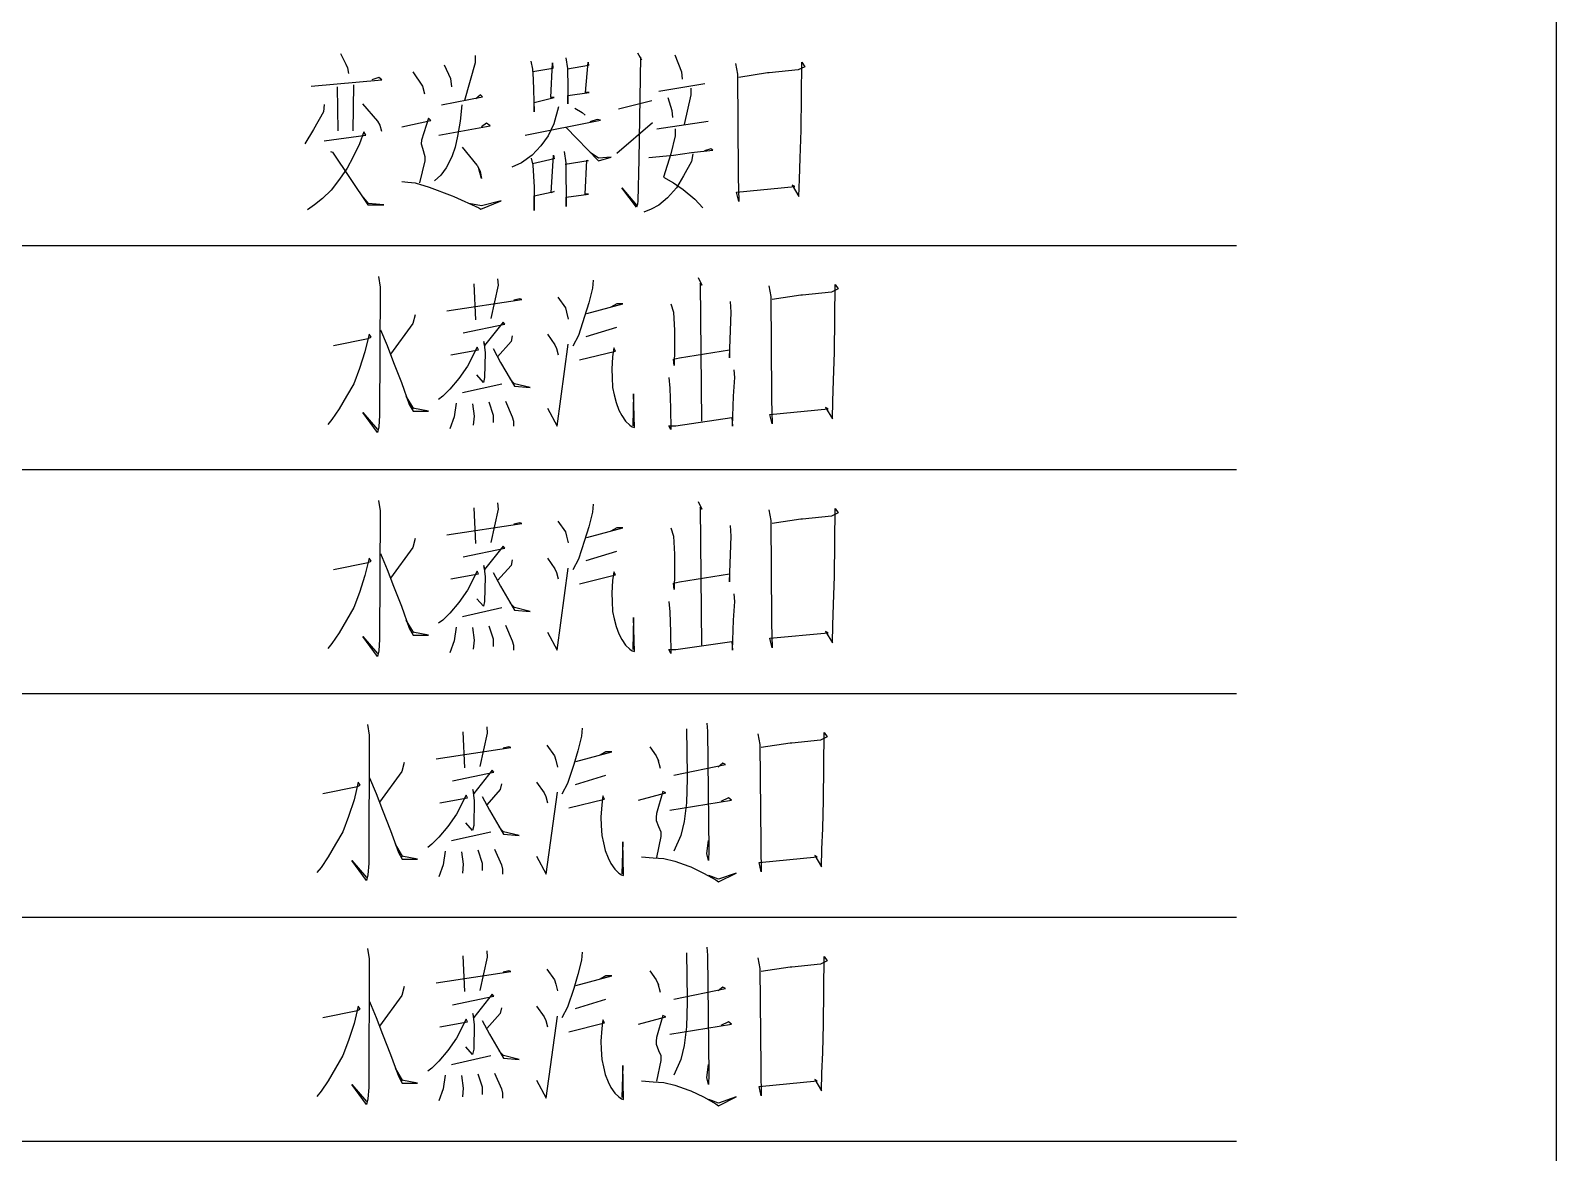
# Model space of a CAD drawing. Extents: x 0 to 8410, y 0 to 11890.
# Drawn here: x 7933.3 to 8410, y 6774.6 to 7125.3 of the extents above; entities that cross this region are included whole.
import ezdxf

# ---------------------------------------------------------------- set-up
doc = ezdxf.new("R2010")
doc.units = 0
doc.header["$MEASUREMENT"] = 0
doc.layers.add('6', color=7, linetype='Continuous')
doc.layers.add('8', color=7, linetype='Continuous')

# ---------------------------------------------------------------- blocks, each defined once
blk = doc.blocks.new('BLKENT714')
at = {"layer": '8', "color": 15, "linetype": 'Continuous'}
blk.add_line((8410, 0), (8410, 11890), dxfattribs=at)
at = {"layer": '8', "color": 7, "linetype": 'Continuous', "const_width": 0.03}
blk.add_lwpolyline([(8310, 100), (8310, 11790)], dxfattribs=at)

msp = doc.modelspace()

# ---------------------------------------------------------------- linework, layer by layer
at = {"layer": '6'}
for p, q in [((8030.06, 7118.11), (8031.76, 7114.78)), ((8122.87, 7118.31), (8124.18, 7116.15)), ((8031.76, 7114.78), (8032.28, 7113.6)), ((8032.28, 7113.6), (8032.55, 7111.84)), ((8062.48, 7114.58), (8064.44, 7110.27)), ((8072.15, 7115.17), (8068.89, 7103.4)), ((8072.15, 7117.52), (8072.15, 7115.17)), ((8089.54, 7115.76), (8090.06, 7113.21)), ((8090.06, 7113.21), (8090.32, 7110.07)), ((8096.47, 7113.4), (8090.19, 7112.42)), ((8095.81, 7104.38), (8096.34, 7115.17)), ((8096.34, 7115.17), (8096.47, 7113.4)), ((8100.52, 7116.74), (8101.04, 7113.4)), ((8107.58, 7114.38), (8101.04, 7113.21)), ((8101.04, 7113.4), (8101.17, 7107.52)), ((8106.66, 7105.95), (8107.45, 7115.36)), ((8107.45, 7115.36), (8107.58, 7114.38)), ((8123.79, 7116.93), (8123.26, 7084.97)), ((8124.18, 7116.15), (8123.79, 7116.93)), ((8134.51, 7117.72), (8136.6, 7112.42)), ((8153.46, 7114.97), (8154.11, 7111.64)), ((8175.16, 7113.99), (8173.07, 7113.01)), ((8173.98, 7094.19), (8174.24, 7115.36)), ((8174.24, 7115.36), (8175.16, 7113.99)), ((8020.91, 7107.91), (8043, 7109.87)), ((8034.11, 7108.31), (8033.98, 7093.99)), ((8042.09, 7110.66), (8039.87, 7109.87)), ((8043, 7109.87), (8042.09, 7110.66)), ((8052.68, 7112.42), (8055.68, 7107.91)), ((8064.44, 7110.27), (8064.83, 7107.72)), ((8090.32, 7110.07), (8090.58, 7099.87)), ((8129.54, 7106.35), (8143.92, 7108.7)), ((8136.6, 7112.42), (8136.86, 7110.07)), ((8154.11, 7111.64), (8154.38, 7080.66)), ((8163.53, 7112.03), (8154.51, 7110.66)), ((8164.05, 7112.03), (8163.53, 7112.03)), ((8173.07, 7113.01), (8164.05, 7112.03)), ((8029.02, 7107.72), (8029.28, 7093.99)), ((8055.68, 7107.91), (8056.34, 7105.56)), ((8061.7, 7102.03), (8074.51, 7104.58)), ((8073.85, 7105.17), (8072.42, 7103.99)), ((8074.51, 7104.58), (8073.85, 7105.17)), ((8090.58, 7102.82), (8096.86, 7104.38)), ((8096.86, 7104.38), (8095.81, 7104.38)), ((8101.17, 7107.52), (8101.17, 7102.42)), ((8101.17, 7104.97), (8107.84, 7105.95)), ((8101.17, 7102.42), (8101.17, 7104.97)), ((8107.84, 7105.95), (8106.66, 7105.95)), ((8132.41, 7104.38), (8133.59, 7100.27)), ((8139.6, 7105.17), (8137.51, 7095.95)), ((8139.6, 7107.33), (8139.6, 7105.17)), ((8024.83, 7099.87), (8021.7, 7094.38)), ((8024.96, 7102.23), (8024.83, 7099.87)), ((8036.99, 7102.42), (8041.7, 7096.93)), ((8067.97, 7102.03), (8067.45, 7096.93)), ((8090.58, 7099.87), (8090.58, 7102.82)), ((8098.17, 7101.44), (8096.73, 7096.15)), ((8103.26, 7101.05), (8105.62, 7099.68)), ((8105.62, 7099.68), (8106.53, 7098.89)), ((8116.99, 7100.86), (8127.32, 7103.4)), ((8133.59, 7100.27), (8133.85, 7098.11)), ((8021.7, 7094.38), (8018.95, 7089.87)), ((8041.7, 7096.93), (8042.35, 7095.76)), ((8042.35, 7095.76), (8042.87, 7093.8)), ((8049.28, 7095.17), (8058.3, 7097.13)), ((8057.64, 7097.91), (8055.42, 7091.05)), ((8058.3, 7097.13), (8057.64, 7097.91)), ((8060.78, 7092.62), (8076.86, 7095.56)), ((8067.45, 7096.93), (8066.66, 7092.23)), ((8075.68, 7096.35), (8074.11, 7095.17)), ((8076.86, 7095.56), (8075.68, 7096.35)), ((8087.84, 7092.62), (8111.37, 7097.33)), ((8096.73, 7096.15), (8095.03, 7092.42)), ((8100.65, 7094.97), (8110.72, 7084.58)), ((8110.32, 7097.52), (8107.97, 7096.74)), ((8111.37, 7097.33), (8110.32, 7097.52)), ((8116.47, 7086.93), (8127.58, 7096.54)), ((8128.88, 7094.58), (8144.96, 7096.93)), ((8134.64, 7094.58), (8134.64, 7092.42)), ((8173.72, 7085.36), (8173.98, 7094.19)), ((8024.96, 7090.86), (8038.04, 7092.62)), ((8036.08, 7089.87), (8033.98, 7085.56)), ((8037.38, 7093.6), (8036.08, 7089.87)), ((8038.04, 7092.62), (8037.38, 7093.6)), ((8055.42, 7091.05), (8055.29, 7089.87)), ((8055.29, 7089.87), (8055.68, 7088.5)), ((8066.66, 7092.23), (8065.88, 7088.89)), ((8092.68, 7089.29), (8089.93, 7086.35)), ((8095.03, 7092.42), (8092.68, 7089.29)), ((8134.64, 7092.42), (8133.33, 7086.74)), ((8026.93, 7087.52), (8027.58, 7087.33)), ((8027.58, 7087.33), (8038.69, 7070.86)), ((8033.98, 7085.56), (8032.15, 7082.23)), ((8056.47, 7084.58), (8054.77, 7077.72)), ((8055.68, 7088.5), (8056.47, 7085.95)), ((8056.47, 7085.95), (8056.47, 7084.58)), ((8064.96, 7086.15), (8064.18, 7084.38)), ((8065.88, 7088.89), (8064.96, 7086.15)), ((8068.1, 7088.89), (8072.68, 7083.21)), ((8089.93, 7086.35), (8086.66, 7083.99)), ((8089.67, 7085.36), (8090.19, 7083.21)), ((8096.86, 7085.17), (8090.06, 7083.6)), ((8095.94, 7074.58), (8096.6, 7086.35)), ((8096.6, 7086.35), (8096.86, 7085.17)), ((8100, 7087.52), (8100.52, 7083.99)), ((8107.45, 7084.58), (8100.26, 7083.4)), ((8106.53, 7074.19), (8107.06, 7084.78)), ((8107.06, 7084.78), (8107.45, 7084.58)), ((8110.72, 7085.36), (8108.1, 7087.13)), ((8110.72, 7084.58), (8114.64, 7085.76)), ((8114.64, 7085.76), (8110.72, 7085.36)), ((8123.26, 7084.97), (8123, 7072.03)), ((8126.4, 7085.56), (8134.11, 7086.35)), ((8133.33, 7086.74), (8130.98, 7079.48)), ((8134.11, 7086.35), (8139.73, 7087.13)), ((8139.73, 7087.13), (8146.4, 7087.91)), ((8140.13, 7086.74), (8139.73, 7084.38)), ((8145.75, 7088.31), (8143.79, 7087.72)), ((8146.4, 7087.91), (8145.75, 7088.31)), ((8173.46, 7078.89), (8173.72, 7085.36)), ((8032.15, 7082.23), (8029.8, 7078.89)), ((8061.43, 7080.07), (8059.47, 7078.31)), ((8063.13, 7082.42), (8061.43, 7080.07)), ((8064.18, 7084.38), (8063.13, 7082.42)), ((8072.68, 7083.21), (8072.94, 7083.01)), ((8072.94, 7083.01), (8073.72, 7081.25)), ((8074.11, 7079.09), (8073.33, 7082.03)), ((8073.72, 7081.25), (8074.11, 7079.09)), ((8086.66, 7083.99), (8083.66, 7082.62)), ((8090.19, 7083.21), (8090.58, 7076.35)), ((8100.52, 7083.99), (8100.65, 7070.27)), ((8137.25, 7079.87), (8135.03, 7076.15)), ((8139.73, 7084.38), (8137.25, 7079.87)), ((8154.38, 7080.66), (8154.38, 7079.48)), ((8027.19, 7075.36), (8024.44, 7072.82)), ((8029.8, 7078.89), (8027.19, 7075.36)), ((8049.28, 7078.11), (8051.11, 7077.91)), ((8051.11, 7077.91), (8053.46, 7077.72)), ((8053.46, 7077.72), (8057.77, 7076.35)), ((8057.77, 7076.35), (8064.96, 7073.6)), ((8090.58, 7076.35), (8090.58, 7075.36)), ((8090.58, 7075.36), (8090.58, 7069.09)), ((8090.58, 7073.6), (8096.86, 7074.97)), ((8096.86, 7074.97), (8095.94, 7074.58)), ((8122.61, 7070.07), (8118.04, 7076.15)), ((8118.04, 7076.15), (8122.61, 7070.66)), ((8130.98, 7079.48), (8134.11, 7077.72)), ((8135.03, 7076.15), (8132.28, 7073.01)), ((8134.11, 7077.72), (8137.12, 7075.56)), ((8137.12, 7075.56), (8140.78, 7072.62)), ((8153.85, 7074.78), (8172.02, 7076.54)), ((8154.38, 7079.48), (8154.51, 7071.84)), ((8172.02, 7076.54), (8171.24, 7076.93)), ((8171.24, 7076.93), (8173.33, 7073.4)), ((8173.33, 7073.4), (8173.46, 7078.89)), ((8021.96, 7070.86), (8019.74, 7069.29)), ((8024.44, 7072.82), (8021.96, 7070.86)), ((8038.82, 7071.25), (8036.86, 7073.6)), ((8038.69, 7070.86), (8043.66, 7070.86)), ((8043.66, 7070.86), (8038.82, 7071.25)), ((8064.96, 7073.6), (8065.49, 7073.4)), ((8065.49, 7073.4), (8073.33, 7069.87)), ((8074.11, 7070.46), (8070.19, 7071.25)), ((8073.98, 7069.48), (8080.26, 7072.03)), ((8080.26, 7072.03), (8074.11, 7070.46)), ((8090.58, 7069.09), (8090.58, 7073.6)), ((8100.65, 7073.21), (8107.58, 7074.19)), ((8100.65, 7070.27), (8100.65, 7073.21)), ((8107.58, 7074.19), (8106.53, 7074.19)), ((8122.87, 7071.05), (8122.61, 7070.07)), ((8123, 7072.03), (8122.87, 7071.05)), ((8129.54, 7070.66), (8127.19, 7069.48)), ((8132.28, 7073.01), (8129.54, 7070.66)), ((8140.78, 7072.62), (8143.26, 7069.87)), ((8154.51, 7071.84), (8153.85, 7074.78)), ((8073.33, 7069.87), (8073.98, 7069.48)), ((8127.19, 7069.48), (8124.83, 7068.5)), ((6510, 7058.1), (8310, 7058.1)), ((8041.93, 7048.44), (8042.45, 7045.11)), ((8079.18, 7047.66), (8079.31, 7045.7)), ((8108.99, 7047.27), (8108.86, 7044.72)), ((8141.8, 7048.05), (8142.97, 7045.7)), ((8042.45, 7045.11), (8042.32, 7004.91)), ((8071.73, 7046.09), (8072.26, 7034.91)), ((8079.31, 7045.7), (8077.09, 7035.31)), ((8098.01, 7041.97), (8100.36, 7038.64)), ((8108.86, 7044.72), (8107.68, 7040.21)), ((8142.97, 7045.7), (8142.45, 7046.29)), ((8142.45, 7046.29), (8142.84, 7003.15)), ((8163.89, 7045.5), (8164.54, 7042.17)), ((8164.54, 7042.17), (8164.8, 7011.19)), ((8173.95, 7042.56), (8164.93, 7041.19)), ((8174.48, 7042.56), (8173.95, 7042.56)), ((8183.5, 7043.54), (8174.48, 7042.56)), ((8185.59, 7044.52), (8183.5, 7043.54)), ((8184.41, 7024.72), (8184.67, 7045.89)), ((8184.67, 7045.89), (8185.59, 7044.52)), ((8063.37, 7037.66), (8086.77, 7041.19)), ((8086.11, 7041.38), (8084.28, 7040.99)), ((8086.77, 7041.19), (8086.11, 7041.38)), ((8100.36, 7038.64), (8100.75, 7037.27)), ((8100.75, 7037.27), (8101.27, 7035.11)), ((8107.68, 7040.21), (8106.37, 7035.89)), ((8107.03, 7036.88), (8118.27, 7039.82)), ((8116.44, 7039.82), (8114.61, 7038.84)), ((8118.27, 7039.82), (8116.44, 7039.82)), ((8133.3, 7039.82), (8134.09, 7037.27)), ((8134.09, 7037.27), (8134.48, 7031.58)), ((8151.6, 7022.95), (8152.12, 7037.27)), ((8152.12, 7037.27), (8151.99, 7040.6)), ((8052.65, 7033.74), (8045.72, 7024.13)), ((8053.43, 7036.48), (8052.65, 7033.74)), ((8068.46, 7030.8), (8081.41, 7033.54)), ((8080.88, 7034.13), (8075.13, 7026.88)), ((8081.41, 7033.54), (8080.88, 7034.13)), ((8106.37, 7035.89), (8104.41, 7030.01)), ((8106.9, 7029.62), (8116.44, 7032.56)), ((8027.94, 7026.88), (8038.79, 7029.03)), ((8039.05, 7030.4), (8037.75, 7024.91)), ((8038.79, 7029.03), (8039.71, 7029.42)), ((8039.71, 7029.42), (8039.05, 7030.4)), ((8042.58, 7031.78), (8044.67, 7026.88)), ((8075.13, 7026.88), (8074.87, 7028.05)), ((8074.87, 7028.05), (8075.26, 7024.52)), ((8083.37, 7028.05), (8079.18, 7023.35)), ((8083.76, 7029.82), (8083.37, 7028.05)), ((8094.74, 7030.4), (8097.09, 7027.07)), ((8097.75, 7001.58), (8101.27, 7027.27)), ((8104.41, 7030.01), (8102.71, 7026.68)), ((8134.48, 7031.58), (8134.48, 7025.89)), ((8037.75, 7024.91), (8036.05, 7019.62)), ((8044.67, 7026.88), (8046.63, 7021.58)), ((8064.54, 7023.93), (8073.17, 7025.5)), ((8072.78, 7026.29), (8069.77, 7020.4)), ((8073.17, 7025.5), (8072.78, 7026.29)), ((8075.26, 7024.52), (8075.13, 7016.88)), ((8077.75, 7025.89), (8080.1, 7021.58)), ((8097.09, 7027.07), (8097.61, 7025.89)), ((8097.61, 7025.89), (8098.14, 7023.93)), ((8104.8, 7022.37), (8116.05, 7025.11)), ((8115.13, 7023.35), (8114.87, 7019.42)), ((8115.52, 7026.09), (8115.13, 7023.35)), ((8116.05, 7025.11), (8115.52, 7026.09)), ((8134.09, 7022.56), (8136.05, 7022.95)), ((8134.35, 7020.6), (8134.09, 7022.56)), ((8134.48, 7025.89), (8134.35, 7020.6)), ((8136.05, 7022.95), (8151.6, 7025.5)), ((8151.6, 7025.5), (8151.6, 7022.95)), ((8184.15, 7015.89), (8184.41, 7024.72)), ((8036.05, 7019.62), (8034.22, 7014.91)), ((8046.63, 7021.58), (8049.12, 7015.31)), ((8069.77, 7020.4), (8067.03, 7016.48)), ((8080.1, 7021.58), (8084.41, 7014.13)), ((8114.87, 7019.42), (8115, 7016.88)), ((8153.3, 7016.88), (8153.04, 7019.23)), ((8034.22, 7014.91), (8031.99, 7010.99)), ((8049.12, 7015.31), (8051.6, 7008.44)), ((8064.28, 7013.15), (8062.06, 7010.99)), ((8067.03, 7016.48), (8064.28, 7013.15)), ((8068.2, 7012.17), (8080.49, 7014.91)), ((8074.74, 7015.31), (8072.65, 7017.66)), ((8075.13, 7016.88), (8074.74, 7015.31)), ((8084.41, 7014.91), (8083.1, 7016.29)), ((8089.38, 7013.74), (8084.41, 7014.91)), ((8084.41, 7014.13), (8089.38, 7013.74)), ((8115, 7016.88), (8115.13, 7013.74)), ((8115.13, 7013.74), (8115.65, 7011.38)), ((8132.65, 7016.88), (8133.04, 7013.54)), ((8133.04, 7013.54), (8133.17, 7007.27)), ((8152.91, 7010.99), (8153.3, 7016.88)), ((8183.89, 7009.42), (8184.15, 7015.89)), ((8031.99, 7010.99), (8029.64, 7007.07)), ((8050.56, 7010.99), (8052.91, 7007.07)), ((8051.6, 7008.44), (8052.78, 7006.29)), ((8062.06, 7010.99), (8060.75, 7010.01)), ((8066.24, 7008.84), (8065.59, 7004.52)), ((8071.34, 7008.64), (8071.86, 7004.72)), ((8076.44, 7009.23), (8077.75, 7005.11)), ((8081.67, 7009.42), (8083.76, 7004.52)), ((8115.65, 7011.38), (8116.18, 7009.03)), ((8116.18, 7009.03), (8117.09, 7006.68)), ((8121.67, 7011.78), (8121.41, 7001.78)), ((8121.93, 7001.19), (8121.67, 7011.78)), ((8152.52, 7001.58), (8152.91, 7010.99)), ((8164.8, 7011.19), (8164.8, 7010.01)), ((8164.8, 7010.01), (8164.93, 7002.37)), ((8183.76, 7003.93), (8183.89, 7009.42)), ((8027.42, 7003.74), (8026.11, 7002.17)), ((8029.64, 7007.07), (8027.42, 7003.74)), ((8041.67, 6999.62), (8037.09, 7005.89)), ((8037.09, 7005.89), (8041.67, 7000.6)), ((8042.32, 7004.91), (8042.06, 7001.38)), ((8057.61, 7006.29), (8052.65, 7007.27)), ((8052.78, 7006.29), (8057.61, 7006.29)), ((8065.59, 7004.52), (8064.28, 7000.8)), ((8071.86, 7004.72), (8071.6, 7001.97)), ((8077.75, 7005.11), (8077.75, 7002.76)), ((8083.76, 7004.52), (8084.15, 7003.15)), ((8094.74, 7007.27), (8097.75, 7001.58)), ((8117.09, 7006.68), (8118.01, 7004.91)), ((8118.01, 7004.91), (8119.18, 7003.15)), ((8133.17, 7007.27), (8133.3, 7000.6)), ((8134.87, 7001.78), (8152.39, 7004.33)), ((8152.39, 7004.33), (8152.52, 7001.58)), ((8164.28, 7005.31), (8182.45, 7007.07)), ((8164.93, 7002.37), (8164.28, 7005.31)), ((8182.45, 7007.07), (8181.67, 7007.46)), ((8181.67, 7007.46), (8183.76, 7003.93)), ((8042.06, 7001.38), (8041.67, 6999.62)), ((8084.15, 7003.15), (8084.15, 7001.58)), ((8119.18, 7003.15), (8120.49, 7001.97)), ((8120.49, 7001.97), (8121.27, 7001.38)), ((8121.27, 7001.38), (8121.93, 7001.19)), ((8133.3, 7000.6), (8132.65, 7001.78)), ((8132.65, 7001.78), (8134.87, 7001.78)), ((6510, 6988.11), (8310, 6988.11)), ((8041.93, 6978.44), (8042.45, 6975.11)), ((8042.45, 6975.11), (8042.32, 6934.91)), ((8071.73, 6976.09), (8072.26, 6964.91)), ((8079.31, 6975.7), (8077.09, 6965.31)), ((8079.18, 6977.66), (8079.31, 6975.7)), ((8108.99, 6977.27), (8108.86, 6974.72)), ((8141.8, 6978.05), (8142.97, 6975.7)), ((8142.97, 6975.7), (8142.45, 6976.29)), ((8142.45, 6976.29), (8142.84, 6933.15)), ((8163.89, 6975.5), (8164.54, 6972.17)), ((8184.41, 6954.72), (8184.67, 6975.89)), ((8184.67, 6975.89), (8185.59, 6974.52)), ((8063.37, 6967.66), (8086.77, 6971.19)), ((8086.11, 6971.38), (8084.28, 6970.99)), ((8086.77, 6971.19), (8086.11, 6971.38)), ((8098.01, 6971.97), (8100.36, 6968.64)), ((8107.68, 6970.21), (8106.37, 6965.89)), ((8108.86, 6974.72), (8107.68, 6970.21)), ((8152.12, 6967.27), (8151.99, 6970.6)), ((8164.54, 6972.17), (8164.8, 6941.19)), ((8173.95, 6972.56), (8164.93, 6971.19)), ((8174.48, 6972.56), (8173.95, 6972.56)), ((8183.5, 6973.54), (8174.48, 6972.56)), ((8185.59, 6974.52), (8183.5, 6973.54)), ((8053.43, 6966.48), (8052.65, 6963.74)), ((8100.36, 6968.64), (8100.75, 6967.27)), ((8100.75, 6967.27), (8101.27, 6965.11)), ((8106.37, 6965.89), (8104.41, 6960.01)), ((8107.03, 6966.87), (8118.27, 6969.82)), ((8116.44, 6969.82), (8114.61, 6968.84)), ((8118.27, 6969.82), (8116.44, 6969.82)), ((8133.3, 6969.82), (8134.09, 6967.27)), ((8134.09, 6967.27), (8134.48, 6961.58)), ((8151.6, 6952.95), (8152.12, 6967.27)), ((8042.58, 6961.78), (8044.67, 6956.87)), ((8052.65, 6963.74), (8045.72, 6954.13)), ((8068.46, 6960.8), (8081.41, 6963.54)), ((8080.88, 6964.13), (8075.13, 6956.87)), ((8081.41, 6963.54), (8080.88, 6964.13)), ((8106.9, 6959.62), (8116.44, 6962.56)), ((8134.48, 6961.58), (8134.48, 6955.89)), ((8027.94, 6956.87), (8038.79, 6959.03)), ((8039.05, 6960.4), (8037.75, 6954.91)), ((8038.79, 6959.03), (8039.71, 6959.42)), ((8039.71, 6959.42), (8039.05, 6960.4)), ((8044.67, 6956.87), (8046.63, 6951.58)), ((8072.78, 6956.29), (8069.77, 6950.4)), ((8073.17, 6955.5), (8072.78, 6956.29)), ((8075.13, 6956.87), (8074.87, 6958.05)), ((8074.87, 6958.05), (8075.26, 6954.52)), ((8077.75, 6955.89), (8080.1, 6951.58)), ((8083.37, 6958.05), (8079.18, 6953.35)), ((8083.76, 6959.82), (8083.37, 6958.05)), ((8094.74, 6960.4), (8097.09, 6957.07)), ((8097.09, 6957.07), (8097.61, 6955.89)), ((8097.61, 6955.89), (8098.14, 6953.93)), ((8097.75, 6931.58), (8101.27, 6957.27)), ((8104.41, 6960.01), (8102.71, 6956.68)), ((8115.52, 6956.09), (8115.13, 6953.35)), ((8116.05, 6955.11), (8115.52, 6956.09)), ((8134.48, 6955.89), (8134.35, 6950.6)), ((8037.75, 6954.91), (8036.05, 6949.62)), ((8046.63, 6951.58), (8049.12, 6945.31)), ((8064.54, 6953.93), (8073.17, 6955.5)), ((8075.26, 6954.52), (8075.13, 6946.87)), ((8080.1, 6951.58), (8084.41, 6944.13)), ((8104.8, 6952.36), (8116.05, 6955.11)), ((8115.13, 6953.35), (8114.87, 6949.42)), ((8134.09, 6952.56), (8136.05, 6952.95)), ((8134.35, 6950.6), (8134.09, 6952.56)), ((8136.05, 6952.95), (8151.6, 6955.5)), ((8151.6, 6955.5), (8151.6, 6952.95)), ((8184.15, 6945.89), (8184.41, 6954.72)), ((8036.05, 6949.62), (8034.22, 6944.91)), ((8067.03, 6946.48), (8064.28, 6943.15)), ((8069.77, 6950.4), (8067.03, 6946.48)), ((8074.74, 6945.31), (8072.65, 6947.66)), ((8075.13, 6946.87), (8074.74, 6945.31)), ((8084.41, 6944.91), (8083.1, 6946.29)), ((8114.87, 6949.42), (8115, 6946.87)), ((8115, 6946.87), (8115.13, 6943.74)), ((8132.65, 6946.87), (8133.04, 6943.54)), ((8152.91, 6940.99), (8153.3, 6946.87)), ((8153.3, 6946.87), (8153.04, 6949.23)), ((8034.22, 6944.91), (8031.99, 6940.99)), ((8049.12, 6945.31), (8051.6, 6938.44)), ((8064.28, 6943.15), (8062.06, 6940.99)), ((8068.2, 6942.17), (8080.49, 6944.91)), ((8089.38, 6943.74), (8084.41, 6944.91)), ((8084.41, 6944.13), (8089.38, 6943.74)), ((8115.13, 6943.74), (8115.65, 6941.38)), ((8121.67, 6941.78), (8121.41, 6931.78)), ((8121.93, 6931.19), (8121.67, 6941.78)), ((8133.04, 6943.54), (8133.17, 6937.27)), ((8183.89, 6939.42), (8184.15, 6945.89)), ((8029.64, 6937.07), (8027.42, 6933.74)), ((8031.99, 6940.99), (8029.64, 6937.07)), ((8050.56, 6940.99), (8052.91, 6937.07)), ((8051.6, 6938.44), (8052.78, 6936.29)), ((8057.61, 6936.29), (8052.65, 6937.27)), ((8062.06, 6940.99), (8060.75, 6940.01)), ((8066.24, 6938.84), (8065.59, 6934.52)), ((8071.34, 6938.64), (8071.86, 6934.72)), ((8076.44, 6939.23), (8077.75, 6935.11)), ((8081.67, 6939.42), (8083.76, 6934.52)), ((8094.74, 6937.27), (8097.75, 6931.58)), ((8115.65, 6941.38), (8116.18, 6939.03)), ((8116.18, 6939.03), (8117.09, 6936.68)), ((8117.09, 6936.68), (8118.01, 6934.91)), ((8133.17, 6937.27), (8133.3, 6930.6)), ((8152.52, 6931.58), (8152.91, 6940.99)), ((8164.28, 6935.31), (8182.45, 6937.07)), ((8164.8, 6941.19), (8164.8, 6940.01)), ((8164.8, 6940.01), (8164.93, 6932.36)), ((8182.45, 6937.07), (8181.67, 6937.46)), ((8181.67, 6937.46), (8183.76, 6933.93)), ((8183.76, 6933.93), (8183.89, 6939.42)), ((8027.42, 6933.74), (8026.11, 6932.17)), ((8041.67, 6929.62), (8037.09, 6935.89)), ((8037.09, 6935.89), (8041.67, 6930.6)), ((8042.32, 6934.91), (8042.06, 6931.38)), ((8052.78, 6936.29), (8057.61, 6936.29)), ((8065.59, 6934.52), (8064.28, 6930.8)), ((8071.86, 6934.72), (8071.6, 6931.97)), ((8077.75, 6935.11), (8077.75, 6932.76)), ((8083.76, 6934.52), (8084.15, 6933.15)), ((8084.15, 6933.15), (8084.15, 6931.58)), ((8118.01, 6934.91), (8119.18, 6933.15)), ((8119.18, 6933.15), (8120.49, 6931.97)), ((8120.49, 6931.97), (8121.27, 6931.38)), ((8134.87, 6931.78), (8152.39, 6934.33)), ((8152.39, 6934.33), (8152.52, 6931.58)), ((8164.93, 6932.36), (8164.28, 6935.31)), ((8042.06, 6931.38), (8041.67, 6929.62)), ((8121.27, 6931.38), (8121.93, 6931.19)), ((8133.3, 6930.6), (8132.65, 6931.78)), ((8132.65, 6931.78), (8134.87, 6931.78)), ((6510, 6918.11), (8310, 6918.11)), ((8038.52, 6908.4), (8039.04, 6905.07)), ((8144.53, 6908.8), (8144.79, 6906.25)), ((8039.04, 6905.07), (8038.91, 6864.87)), ((8068.32, 6906.05), (8068.84, 6894.87)), ((8075.9, 6905.66), (8073.68, 6895.27)), ((8075.77, 6907.62), (8075.9, 6905.66)), ((8105.44, 6904.68), (8104.27, 6900.17)), ((8105.57, 6907.23), (8105.44, 6904.68)), ((8138.25, 6907.03), (8138.39, 6892.52)), ((8144.79, 6906.25), (8145.18, 6868.99)), ((8160.48, 6905.46), (8161.13, 6902.13)), ((8180.08, 6903.5), (8171.07, 6902.52)), ((8182.18, 6904.48), (8180.08, 6903.5)), ((8181, 6884.68), (8181.26, 6905.85)), ((8181.26, 6905.85), (8182.18, 6904.48)), ((8059.95, 6897.62), (8083.35, 6901.15)), ((8082.7, 6901.34), (8080.87, 6900.95)), ((8083.35, 6901.15), (8082.7, 6901.34)), ((8094.59, 6901.93), (8096.95, 6898.6)), ((8096.95, 6898.6), (8097.34, 6897.23)), ((8104.27, 6900.17), (8102.96, 6895.85)), ((8103.61, 6896.83), (8114.86, 6899.78)), ((8113.03, 6899.78), (8111.2, 6898.8)), ((8114.86, 6899.78), (8113.03, 6899.78)), ((8126.75, 6901.34), (8128.71, 6898.6)), ((8128.71, 6898.6), (8129.5, 6897.03)), ((8161.13, 6902.13), (8161.39, 6871.15)), ((8170.54, 6902.52), (8161.52, 6901.15)), ((8171.07, 6902.52), (8170.54, 6902.52)), ((8050.02, 6896.44), (8049.24, 6893.7)), ((8077.47, 6894.09), (8071.72, 6886.83)), ((8077.99, 6893.5), (8077.47, 6894.09)), ((8097.34, 6897.23), (8097.86, 6895.07)), ((8102.96, 6895.85), (8101, 6889.97)), ((8129.24, 6897.42), (8130.02, 6894.68)), ((8134.2, 6892.52), (8150.41, 6895.85)), ((8134.2, 6892.52), (8150.41, 6895.85)), ((8149.5, 6896.25), (8148.06, 6895.07)), ((8149.5, 6896.25), (8148.06, 6895.07)), ((8150.41, 6895.85), (8149.5, 6896.25)), ((8150.41, 6895.85), (8149.5, 6896.25)), ((8024.53, 6886.83), (8035.38, 6888.99)), ((8035.64, 6890.36), (8034.33, 6884.87)), ((8035.38, 6888.99), (8036.29, 6889.38)), ((8036.29, 6889.38), (8035.64, 6890.36)), ((8039.17, 6891.74), (8041.26, 6886.83)), ((8049.24, 6893.7), (8042.31, 6884.09)), ((8065.05, 6890.76), (8077.99, 6893.5)), ((8080.35, 6889.78), (8079.95, 6888.01)), ((8091.33, 6890.36), (8093.68, 6887.03)), ((8101, 6889.97), (8099.3, 6886.64)), ((8103.48, 6889.58), (8113.03, 6892.52)), ((8138.39, 6891.54), (8138.25, 6883.89)), ((8138.39, 6892.52), (8138.39, 6891.54)), ((8034.33, 6884.87), (8032.63, 6879.58)), ((8041.26, 6886.83), (8043.22, 6881.54)), ((8061.13, 6883.89), (8069.76, 6885.46)), ((8069.37, 6886.25), (8066.36, 6880.36)), ((8069.76, 6885.46), (8069.37, 6886.25)), ((8071.72, 6886.83), (8071.46, 6888.01)), ((8071.46, 6888.01), (8071.85, 6884.48)), ((8071.85, 6884.48), (8071.72, 6876.83)), ((8074.33, 6885.85), (8076.69, 6881.54)), ((8079.95, 6888.01), (8075.77, 6883.31)), ((8093.68, 6887.03), (8094.2, 6885.85)), ((8094.2, 6885.85), (8094.73, 6883.89)), ((8094.33, 6861.54), (8097.86, 6887.23)), ((8101.39, 6882.32), (8112.63, 6885.07)), ((8112.11, 6886.05), (8111.72, 6883.31)), ((8112.63, 6885.07), (8112.11, 6886.05)), ((8123.22, 6884.68), (8131.72, 6887.03)), ((8130.8, 6887.42), (8128.84, 6880.56)), ((8131.72, 6887.03), (8130.8, 6887.42)), ((8133.03, 6881.54), (8152.24, 6884.68)), ((8133.03, 6881.54), (8152.24, 6884.68)), ((8151.33, 6885.46), (8148.97, 6884.29)), ((8152.24, 6884.68), (8151.33, 6885.46)), ((8152.24, 6884.68), (8151.33, 6885.46)), ((8180.74, 6875.85), (8181, 6884.68)), ((8032.63, 6879.58), (8030.8, 6874.87)), ((8043.22, 6881.54), (8045.71, 6875.27)), ((8066.36, 6880.36), (8063.61, 6876.44)), ((8076.69, 6881.54), (8081, 6874.09)), ((8111.72, 6883.31), (8111.46, 6879.38)), ((8128.84, 6880.56), (8128.71, 6879.38)), ((8138.25, 6883.89), (8137.47, 6878.01)), ((8030.8, 6874.87), (8028.58, 6870.95)), ((8045.71, 6875.27), (8048.19, 6868.4)), ((8063.61, 6876.44), (8060.87, 6873.11)), ((8064.79, 6872.13), (8077.08, 6874.87)), ((8071.33, 6875.27), (8069.24, 6877.62)), ((8071.72, 6876.83), (8071.33, 6875.27)), ((8081, 6874.87), (8079.69, 6876.25)), ((8085.97, 6873.7), (8081, 6874.87)), ((8111.46, 6879.38), (8111.59, 6876.83)), ((8111.59, 6876.83), (8111.72, 6873.7)), ((8128.71, 6879.38), (8128.71, 6878.4)), ((8128.71, 6878.4), (8129.5, 6876.44)), ((8129.5, 6876.44), (8130.15, 6874.87)), ((8130.15, 6874.87), (8130.15, 6873.31)), ((8137.47, 6878.01), (8136.42, 6873.7)), ((8180.48, 6869.38), (8180.74, 6875.85)), ((8028.58, 6870.95), (8026.23, 6867.03)), ((8047.14, 6870.95), (8049.5, 6867.03)), ((8058.65, 6870.95), (8057.34, 6869.97)), ((8060.87, 6873.11), (8058.65, 6870.95)), ((8081, 6874.09), (8085.97, 6873.7)), ((8111.72, 6873.7), (8112.24, 6871.34)), ((8112.24, 6871.34), (8112.76, 6868.99)), ((8118.26, 6871.74), (8117.99, 6861.74)), ((8118.52, 6861.15), (8118.26, 6871.74)), ((8130.15, 6873.31), (8128.84, 6866.83)), ((8136.42, 6873.7), (8134.2, 6868.8)), ((8144.53, 6868.01), (8145.05, 6872.13)), ((8161.39, 6871.15), (8161.39, 6869.97)), ((8161.39, 6869.97), (8161.52, 6862.32)), ((8026.23, 6867.03), (8024.01, 6863.7)), ((8038.26, 6859.58), (8033.68, 6865.85)), ((8033.68, 6865.85), (8038.26, 6860.56)), ((8048.19, 6868.4), (8049.37, 6866.25)), ((8054.2, 6866.25), (8049.24, 6867.23)), ((8049.37, 6866.25), (8054.2, 6866.25)), ((8062.83, 6868.8), (8062.18, 6864.48)), ((8067.93, 6868.6), (8068.45, 6864.68)), ((8073.03, 6869.19), (8074.33, 6865.07)), ((8078.26, 6869.38), (8080.35, 6864.48)), ((8091.33, 6867.23), (8094.33, 6861.54)), ((8112.76, 6868.99), (8113.68, 6866.64)), ((8113.68, 6866.64), (8114.59, 6864.87)), ((8124.14, 6867.03), (8127.8, 6866.64)), ((8127.8, 6866.64), (8131.07, 6866.44)), ((8131.07, 6866.44), (8134.59, 6865.66)), ((8134.59, 6865.66), (8138.91, 6864.09)), ((8145.05, 6865.85), (8144.53, 6868.01)), ((8145.18, 6868.99), (8145.05, 6865.85)), ((8160.87, 6865.27), (8179.04, 6867.03)), ((8161.52, 6862.32), (8160.87, 6865.27)), ((8179.04, 6867.03), (8178.25, 6867.42)), ((8178.25, 6867.42), (8180.35, 6863.89)), ((8180.35, 6863.89), (8180.48, 6869.38)), ((8024.01, 6863.7), (8022.7, 6862.13)), ((8038.65, 6861.34), (8038.26, 6859.58)), ((8038.91, 6864.87), (8038.65, 6861.34)), ((8062.18, 6864.48), (8060.87, 6860.76)), ((8068.45, 6864.68), (8068.19, 6861.93)), ((8074.33, 6865.07), (8074.33, 6862.72)), ((8080.35, 6864.48), (8080.74, 6863.11)), ((8080.74, 6863.11), (8080.74, 6861.54)), ((8114.59, 6864.87), (8115.77, 6863.11)), ((8115.77, 6863.11), (8117.08, 6861.93)), ((8117.08, 6861.93), (8117.86, 6861.34)), ((8117.86, 6861.34), (8118.52, 6861.15)), ((8138.91, 6864.09), (8139.56, 6863.89)), ((8139.56, 6863.89), (8143.48, 6861.93)), ((8143.48, 6861.93), (8147.4, 6859.78)), ((8148.19, 6859.97), (8145.18, 6861.15)), ((8148.19, 6859.19), (8153.68, 6861.93)), ((8153.68, 6861.93), (8148.19, 6859.97)), ((8147.4, 6859.78), (8148.19, 6859.19)), ((6510, 6848.11), (8310, 6848.11)), ((8038.52, 6838.4), (8039.04, 6835.07)), ((8075.77, 6837.62), (8075.9, 6835.66)), ((8105.57, 6837.23), (8105.44, 6834.68)), ((8138.25, 6837.03), (8138.39, 6822.52)), ((8144.53, 6838.79), (8144.79, 6836.25)), ((8039.04, 6835.07), (8038.91, 6794.87)), ((8068.32, 6836.05), (8068.84, 6824.87)), ((8075.9, 6835.66), (8073.68, 6825.26)), ((8094.59, 6831.93), (8096.95, 6828.6)), ((8105.44, 6834.68), (8104.27, 6830.17)), ((8144.79, 6836.25), (8145.18, 6798.99)), ((8160.48, 6835.46), (8161.13, 6832.13)), ((8161.13, 6832.13), (8161.39, 6801.15)), ((8170.54, 6832.52), (8161.52, 6831.15)), ((8171.07, 6832.52), (8170.54, 6832.52)), ((8180.08, 6833.5), (8171.07, 6832.52)), ((8182.18, 6834.48), (8180.08, 6833.5)), ((8181, 6814.68), (8181.26, 6835.85)), ((8181.26, 6835.85), (8182.18, 6834.48)), ((8059.95, 6827.62), (8083.35, 6831.15)), ((8082.7, 6831.34), (8080.87, 6830.95)), ((8083.35, 6831.15), (8082.7, 6831.34)), ((8096.95, 6828.6), (8097.34, 6827.23)), ((8097.34, 6827.23), (8097.86, 6825.07)), ((8104.27, 6830.17), (8102.96, 6825.85)), ((8103.61, 6826.83), (8114.86, 6829.77)), ((8113.03, 6829.77), (8111.2, 6828.79)), ((8114.86, 6829.77), (8113.03, 6829.77)), ((8126.75, 6831.34), (8128.71, 6828.6)), ((8128.71, 6828.6), (8129.5, 6827.03)), ((8129.24, 6827.42), (8130.02, 6824.68)), ((8049.24, 6823.7), (8042.31, 6814.09)), ((8050.02, 6826.44), (8049.24, 6823.7)), ((8065.05, 6820.76), (8077.99, 6823.5)), ((8077.47, 6824.09), (8071.72, 6816.83)), ((8077.99, 6823.5), (8077.47, 6824.09)), ((8102.96, 6825.85), (8101, 6819.97)), ((8103.48, 6819.58), (8113.03, 6822.52)), ((8134.2, 6822.52), (8150.41, 6825.85)), ((8134.2, 6822.52), (8150.41, 6825.85)), ((8138.39, 6822.52), (8138.39, 6821.54)), ((8149.5, 6826.25), (8148.06, 6825.07)), ((8149.5, 6826.25), (8148.06, 6825.07)), ((8150.41, 6825.85), (8149.5, 6826.25)), ((8150.41, 6825.85), (8149.5, 6826.25)), ((8024.53, 6816.83), (8035.38, 6818.99)), ((8035.64, 6820.36), (8034.33, 6814.87)), ((8035.38, 6818.99), (8036.29, 6819.38)), ((8036.29, 6819.38), (8035.64, 6820.36)), ((8039.17, 6821.74), (8041.26, 6816.83)), ((8071.72, 6816.83), (8071.46, 6818.01)), ((8071.46, 6818.01), (8071.85, 6814.48)), ((8079.95, 6818.01), (8075.77, 6813.3)), ((8080.35, 6819.77), (8079.95, 6818.01)), ((8091.33, 6820.36), (8093.68, 6817.03)), ((8101, 6819.97), (8099.3, 6816.64)), ((8138.39, 6821.54), (8138.25, 6813.89)), ((8034.33, 6814.87), (8032.63, 6809.58)), ((8041.26, 6816.83), (8043.22, 6811.54)), ((8061.13, 6813.89), (8069.76, 6815.46)), ((8069.37, 6816.25), (8066.36, 6810.36)), ((8069.76, 6815.46), (8069.37, 6816.25)), ((8071.85, 6814.48), (8071.72, 6806.83)), ((8074.33, 6815.85), (8076.69, 6811.54)), ((8093.68, 6817.03), (8094.2, 6815.85)), ((8094.2, 6815.85), (8094.73, 6813.89)), ((8094.33, 6791.54), (8097.86, 6817.23)), ((8101.39, 6812.32), (8112.63, 6815.07)), ((8111.72, 6813.3), (8111.46, 6809.38)), ((8112.11, 6816.05), (8111.72, 6813.3)), ((8112.63, 6815.07), (8112.11, 6816.05)), ((8123.22, 6814.68), (8131.72, 6817.03)), ((8130.8, 6817.42), (8128.84, 6810.56)), ((8131.72, 6817.03), (8130.8, 6817.42)), ((8133.03, 6811.54), (8152.24, 6814.68)), ((8133.03, 6811.54), (8152.24, 6814.68)), ((8138.25, 6813.89), (8137.47, 6808.01)), ((8151.33, 6815.46), (8148.97, 6814.28)), ((8152.24, 6814.68), (8151.33, 6815.46)), ((8152.24, 6814.68), (8151.33, 6815.46)), ((8180.74, 6805.85), (8181, 6814.68)), ((8032.63, 6809.58), (8030.8, 6804.87)), ((8043.22, 6811.54), (8045.71, 6805.26)), ((8066.36, 6810.36), (8063.61, 6806.44)), ((8076.69, 6811.54), (8081, 6804.09)), ((8111.46, 6809.38), (8111.59, 6806.83)), ((8128.84, 6810.56), (8128.71, 6809.38)), ((8128.71, 6809.38), (8128.71, 6808.4)), ((8128.71, 6808.4), (8129.5, 6806.44)), ((8137.47, 6808.01), (8136.42, 6803.7)), ((8030.8, 6804.87), (8028.58, 6800.95)), ((8045.71, 6805.26), (8048.19, 6798.4)), ((8063.61, 6806.44), (8060.87, 6803.11)), ((8064.79, 6802.13), (8077.08, 6804.87)), ((8071.33, 6805.26), (8069.24, 6807.62)), ((8071.72, 6806.83), (8071.33, 6805.26)), ((8081, 6804.87), (8079.69, 6806.25)), ((8085.97, 6803.7), (8081, 6804.87)), ((8081, 6804.09), (8085.97, 6803.7)), ((8111.59, 6806.83), (8111.72, 6803.7)), ((8111.72, 6803.7), (8112.24, 6801.34)), ((8130.15, 6803.3), (8128.84, 6796.83)), ((8129.5, 6806.44), (8130.15, 6804.87)), ((8130.15, 6804.87), (8130.15, 6803.3)), ((8136.42, 6803.7), (8134.2, 6798.79)), ((8180.48, 6799.38), (8180.74, 6805.85)), ((8028.58, 6800.95), (8026.23, 6797.03)), ((8047.14, 6800.95), (8049.5, 6797.03)), ((8048.19, 6798.4), (8049.37, 6796.25)), ((8058.65, 6800.95), (8057.34, 6799.97)), ((8060.87, 6803.11), (8058.65, 6800.95)), ((8062.83, 6798.79), (8062.18, 6794.48)), ((8067.93, 6798.6), (8068.45, 6794.68)), ((8073.03, 6799.19), (8074.33, 6795.07)), ((8078.26, 6799.38), (8080.35, 6794.48)), ((8112.24, 6801.34), (8112.76, 6798.99)), ((8112.76, 6798.99), (8113.68, 6796.64)), ((8118.26, 6801.74), (8117.99, 6791.74)), ((8118.52, 6791.15), (8118.26, 6801.74)), ((8144.53, 6798.01), (8145.05, 6802.13)), ((8145.18, 6798.99), (8145.05, 6795.85)), ((8161.39, 6801.15), (8161.39, 6799.97)), ((8161.39, 6799.97), (8161.52, 6792.32)), ((8180.35, 6793.89), (8180.48, 6799.38)), ((8024.01, 6793.7), (8022.7, 6792.13)), ((8026.23, 6797.03), (8024.01, 6793.7)), ((8038.26, 6789.58), (8033.68, 6795.85)), ((8033.68, 6795.85), (8038.26, 6790.56)), ((8038.91, 6794.87), (8038.65, 6791.34)), ((8054.2, 6796.25), (8049.24, 6797.23)), ((8049.37, 6796.25), (8054.2, 6796.25)), ((8062.18, 6794.48), (8060.87, 6790.76)), ((8068.45, 6794.68), (8068.19, 6791.93)), ((8074.33, 6795.07), (8074.33, 6792.72)), ((8080.35, 6794.48), (8080.74, 6793.11)), ((8091.33, 6797.23), (8094.33, 6791.54)), ((8113.68, 6796.64), (8114.59, 6794.87)), ((8114.59, 6794.87), (8115.77, 6793.11)), ((8124.14, 6797.03), (8127.8, 6796.64)), ((8127.8, 6796.64), (8131.07, 6796.44)), ((8131.07, 6796.44), (8134.59, 6795.66)), ((8134.59, 6795.66), (8138.91, 6794.09)), ((8138.91, 6794.09), (8139.56, 6793.89)), ((8139.56, 6793.89), (8143.48, 6791.93)), ((8145.05, 6795.85), (8144.53, 6798.01)), ((8160.87, 6795.26), (8179.04, 6797.03)), ((8161.52, 6792.32), (8160.87, 6795.26)), ((8179.04, 6797.03), (8178.25, 6797.42)), ((8178.25, 6797.42), (8180.35, 6793.89)), ((8038.65, 6791.34), (8038.26, 6789.58)), ((8080.74, 6793.11), (8080.74, 6791.54)), ((8115.77, 6793.11), (8117.08, 6791.93)), ((8117.08, 6791.93), (8117.86, 6791.34)), ((8117.86, 6791.34), (8118.52, 6791.15)), ((8143.48, 6791.93), (8147.4, 6789.77)), ((8148.19, 6789.97), (8145.18, 6791.15)), ((8147.4, 6789.77), (8148.19, 6789.19)), ((8148.19, 6789.19), (8153.68, 6791.93)), ((8153.68, 6791.93), (8148.19, 6789.97)), ((6510, 6778.11), (8310, 6778.11))]:
    msp.add_line(p, q, dxfattribs=at)

# ---------------------------------------------------------------- block references
msp.add_blockref('BLKENT714', (0, 0), dxfattribs=at)

doc.saveas('drawing.dxf')
